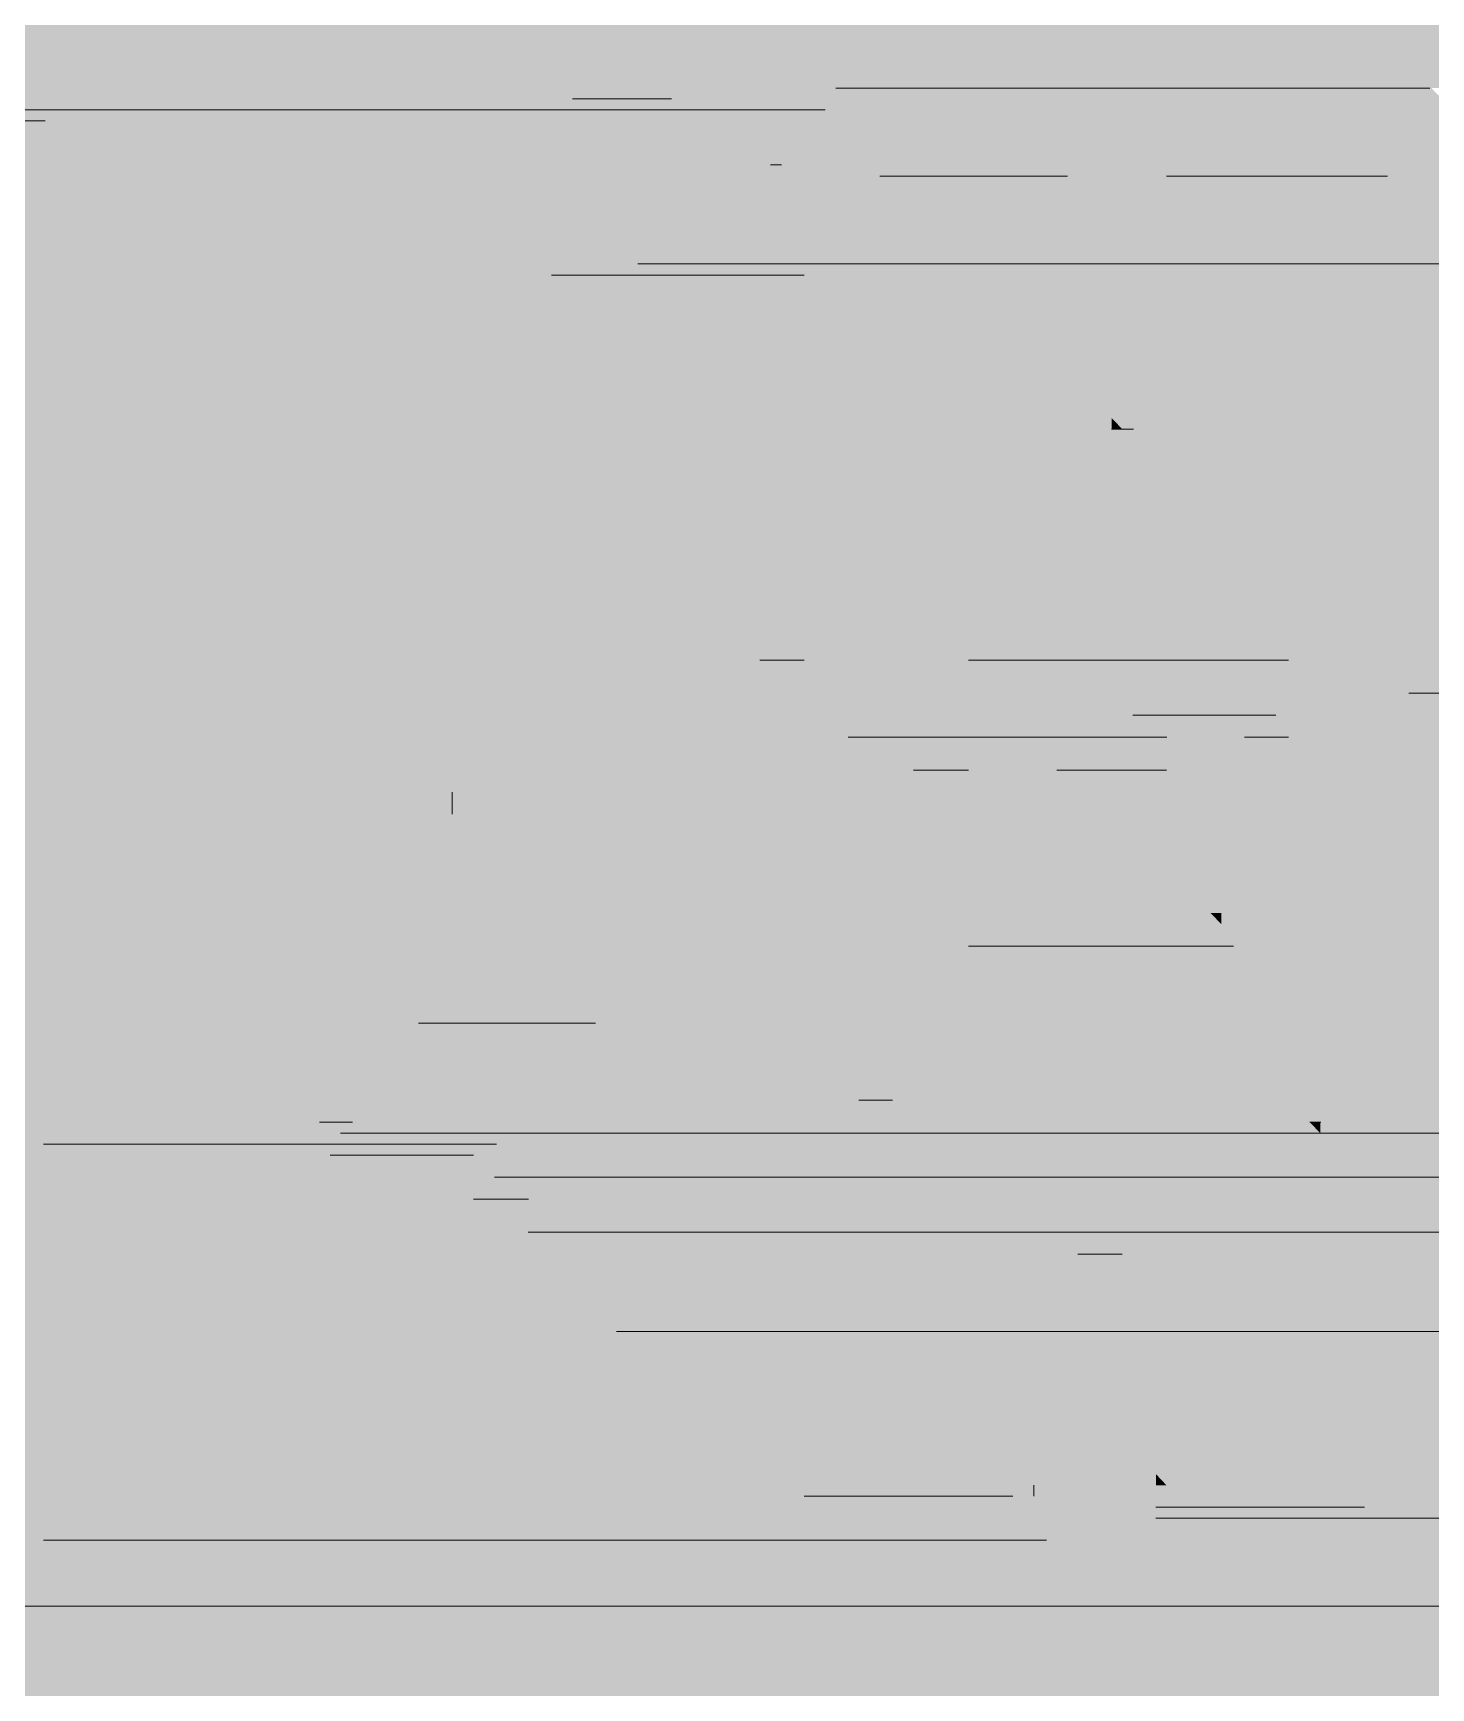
# Model space of a CAD drawing. Header units: inches. Extents: x 0.9 to 46, y 0.8 to 32.4.
# Drawn here: x 43.8892 to 44.1009, y 9.3791 to 9.6298 of the extents above; entities that cross this region are included whole.
import ezdxf

# ---------------------------------------------------------------- set-up
doc = ezdxf.new("R2010")
doc.units = ezdxf.units.IN
doc.header["$MEASUREMENT"] = 0
doc.layers.add('PDF_Geometry', color=7, linetype='Continuous')
doc.layers.add('PDF_Solid Fills', color=7, linetype='Continuous')

msp = doc.modelspace()

# ---------------------------------------------------------------- linework, layer by layer
at = {"layer": 'PDF_Geometry', "lineweight": 9}
for points in [[(44.01073, 9.62148), (44.10072, 9.62148)], [(44.01073, 9.62148), (44.10072, 9.62148)], [(43.97085, 9.61983), (43.98585, 9.61983)], [(43.97085, 9.61983), (43.98584, 9.61983)], [(43.62435, 9.61651), (43.60265, 9.61651), (43.89076, 9.61651)], [(43.62435, 9.61651), (43.89101, 9.61651)], [(43.86747, 9.61817), (43.97247, 9.61817)], [(43.86747, 9.61817), (43.97247, 9.61817)], [(43.97244, 9.61817), (43.98244, 9.61817)], [(43.97244, 9.61817), (43.98265, 9.61817)], [(43.98074, 9.61817), (44.00913, 9.61817)], [(43.98074, 9.61817), (44.00906, 9.61817)], [(44.00084, 9.60984), (44.00251, 9.60984)], [(44.01743, 9.60815), (44.04582, 9.60815)], [(44.01743, 9.60815), (44.04582, 9.60815)], [(44.07422, 9.60815), (44.06082, 9.60815), (44.09081, 9.60815)], [(44.07422, 9.60815), (44.09432, 9.60815), (44.09081, 9.60815)], [(43.98265, 9.59484), (43.98074, 9.59484), (44.1291, 9.59484)], [(43.98265, 9.59484), (44.12932, 9.59484)], [(43.96925, 9.59315), (43.96766, 9.59315), (44.00594, 9.59315)], [(43.96925, 9.59315), (44.00592, 9.59315)], [(44.05252, 9.56983), (44.05585, 9.56983)], [(44.05252, 9.56983), (44.05571, 9.56983)], [(43.99924, 9.53483), (44.00591, 9.53483)], [(43.99924, 9.53483), (44.00594, 9.53483)], [(44.03083, 9.53483), (44.04742, 9.53483)], [(44.03083, 9.53483), (44.05252, 9.53483), (44.04742, 9.53483)], [(44.05252, 9.53483), (44.07933, 9.53483)], [(44.05252, 9.53483), (44.07918, 9.53483)], [(44.10421, 9.52982), (44.09751, 9.52982), (44.10581, 9.52982)], [(44.05571, 9.5265), (44.06071, 9.5265)], [(44.05571, 9.5265), (44.06592, 9.5265), (44.06082, 9.5265)], [(44.06592, 9.5265), (44.07582, 9.5265)], [(44.06592, 9.5265), (44.07741, 9.5265), (44.07582, 9.5265)], [(44.01264, 9.52315), (44.03434, 9.52315)], [(44.01264, 9.52315), (44.03753, 9.52315), (44.03434, 9.52315)], [(44.03753, 9.52315), (44.06082, 9.52315)], [(44.03753, 9.52315), (44.06086, 9.52315)], [(44.07263, 9.52315), (44.07595, 9.52315)], [(44.07263, 9.52315), (44.07595, 9.52315)], [(44.07741, 9.52315), (44.07582, 9.52315), (44.07933, 9.52315)], [(44.02253, 9.51814), (44.03083, 9.51814)], [(44.02253, 9.51814), (44.03086, 9.51814)], [(44.04423, 9.51814), (44.04923, 9.51814)], [(44.04423, 9.51814), (44.05252, 9.51814), (44.04933, 9.51814)], [(44.05252, 9.51814), (44.06082, 9.51814)], [(44.05252, 9.51814), (44.06085, 9.51814)], [(43.95266, 9.5115), (43.95266, 9.51484)], [(44.03242, 9.4915), (44.03083, 9.4915), (44.05923, 9.4915)], [(44.03242, 9.4915), (44.06433, 9.4915), (44.05923, 9.4915)], [(44.06433, 9.4915), (44.071, 9.4915)], [(44.06433, 9.4915), (44.07071, 9.4915)], [(43.94756, 9.47982), (43.97244, 9.47982)], [(43.94756, 9.47982), (43.97435, 9.47982), (43.97244, 9.47982)], [(44.01424, 9.46815), (44.01758, 9.46815)], [(44.01424, 9.46815), (44.01934, 9.46815), (44.01743, 9.46815)], [(43.93256, 9.46483), (43.93756, 9.46483)], [(43.93256, 9.46483), (43.93756, 9.46483)], [(44.08252, 9.46483), (44.08419, 9.46483)], [(44.08252, 9.46483), (44.08419, 9.46483)], [(43.89076, 9.46151), (43.94242, 9.46151)], [(43.89076, 9.46151), (43.94245, 9.46151)], [(43.89076, 9.46151), (43.94575, 9.46151)], [(43.89076, 9.46151), (43.94596, 9.46151)], [(43.93575, 9.46317), (44.16574, 9.46317)], [(43.93575, 9.46317), (44.16574, 9.46317)], [(43.93766, 9.46151), (43.95266, 9.46151)], [(43.93766, 9.46151), (43.95425, 9.46151), (43.95266, 9.46151)], [(43.94245, 9.46151), (43.95266, 9.46151), (43.94596, 9.46151)], [(43.95266, 9.46151), (43.94596, 9.46151), (43.95904, 9.46151)], [(43.95425, 9.46151), (43.95266, 9.46151), (43.95904, 9.46151)], [(43.95266, 9.46151), (43.95933, 9.46151)], [(43.95425, 9.46151), (43.95904, 9.46151)], [(43.93415, 9.45982), (43.95075, 9.45982)], [(43.93415, 9.45982), (43.95585, 9.45982), (43.95075, 9.45982)], [(43.95904, 9.4565), (44.16737, 9.4565)], [(43.95904, 9.4565), (44.1693, 9.4565), (44.16738, 9.4565)], [(43.95585, 9.45315), (43.96415, 9.45315)], [(43.95585, 9.45315), (43.96418, 9.45315)], [(43.96415, 9.44817), (44.14081, 9.44817)], [(43.96415, 9.44817), (44.14081, 9.44817)], [(44.04742, 9.44482), (44.05409, 9.44482)], [(44.04742, 9.44482), (44.05409, 9.44482)], [(43.97755, 9.43314), (44.13421, 9.43314)], [(43.97755, 9.43314), (44.13421, 9.43314)], [(44.04072, 9.40816), (44.04072, 9.40983)], [(44.00594, 9.40816), (44.03594, 9.40816)], [(44.00594, 9.40816), (44.03753, 9.40816), (44.03593, 9.40816)], [(44.05923, 9.4065), (44.07256, 9.4065)], [(44.05923, 9.4065), (44.07263, 9.4065)], [(44.06912, 9.4065), (44.08571, 9.4065)], [(44.06912, 9.4065), (44.09081, 9.4065), (44.08571, 9.4065)], [(44.05923, 9.40484), (44.20755, 9.40484)], [(44.05923, 9.40484), (44.20755, 9.40484)], [(43.89076, 9.40149), (44.02242, 9.40149)], [(43.89076, 9.40149), (44.02253, 9.40149)], [(44.01934, 9.40149), (44.02413, 9.40149), (44.02253, 9.40149)], [(44.02413, 9.40149), (44.02253, 9.40149), (44.04263, 9.40149)], [(44.02572, 9.40149), (44.02413, 9.40149), (44.04263, 9.40149)], [(44.02413, 9.40149), (44.04246, 9.40149)], [(44.02572, 9.40149), (44.0424, 9.40149)], [(43.60425, 9.39151), (43.60265, 9.39151), (44.04742, 9.39151)], [(43.60425, 9.39151), (44.04757, 9.39151)], [(44.04742, 9.39151), (44.05575, 9.39151)], [(44.04742, 9.39151), (44.05575, 9.39151)], [(44.05571, 9.39151), (44.49571, 9.39151)], [(44.05571, 9.39151), (44.49601, 9.39151)]]:
    msp.add_lwpolyline(points, close=True, dxfattribs=at)
at = {"layer": 'PDF_Solid Fills', "color": 251, "lineweight": 9, "true_color": 0x4d4d4d, "transparency": 33554559}
for points in [[(43.85407, 9.63147), (43.85918, 9.62815), (44.23917, 9.62815)], [(43.85407, 9.63147), (44.24428, 9.63147), (44.23917, 9.62815)], [(43.85918, 9.62815), (43.86268, 9.62483), (44.01743, 9.62483)], [(43.85918, 9.62815), (44.02923, 9.62815), (44.01743, 9.62483)], [(44.02923, 9.62815), (44.07741, 9.62815), (44.05412, 9.62649)], [(44.07741, 9.62815), (44.07933, 9.62649), (44.23917, 9.62649)], [(44.07741, 9.62815), (44.23917, 9.62815), (44.23917, 9.62649)], [(44.07933, 9.62649), (44.09241, 9.62483), (44.23598, 9.62483)], [(44.07933, 9.62649), (44.23917, 9.62649), (44.23598, 9.62483)], [(43.86268, 9.62483), (43.86428, 9.62148), (44.01073, 9.62148)], [(43.86268, 9.62483), (44.01743, 9.62483), (44.01073, 9.62148)], [(44.09241, 9.62483), (44.10102, 9.62148), (44.23407, 9.62148)], [(44.09241, 9.62483), (44.23598, 9.62483), (44.23407, 9.62148)], [(43.86428, 9.62148), (43.86588, 9.61983), (44.00913, 9.61983)], [(43.86428, 9.62148), (44.01073, 9.62148), (44.00913, 9.61983)], [(43.86588, 9.61983), (43.86747, 9.61817), (43.97244, 9.61817)], [(43.86588, 9.61983), (43.97435, 9.61983), (43.97244, 9.61817)], [(43.97435, 9.61983), (43.98074, 9.61817), (44.00913, 9.61817)], [(43.97435, 9.61983), (44.00913, 9.61983), (44.00913, 9.61817)], [(43.89076, 9.61817), (43.89076, 9.60815), (43.97435, 9.60815)], [(43.89076, 9.61817), (43.97244, 9.61817), (43.97435, 9.60815)], [(43.98265, 9.61817), (43.98935, 9.61482), (44.00594, 9.61482)], [(43.98265, 9.61817), (44.00913, 9.61817), (44.00594, 9.61482)], [(43.98935, 9.61482), (44.00084, 9.60984), (44.00243, 9.60984)], [(43.98935, 9.61482), (44.00594, 9.61482), (44.00243, 9.60984)], [(43.89076, 9.60815), (43.89076, 9.59816), (43.98074, 9.59816)], [(43.89076, 9.60815), (43.97435, 9.60815), (43.98074, 9.59816)], [(43.89076, 9.59816), (43.89076, 9.59484), (43.98265, 9.59484)], [(43.89076, 9.59816), (43.98074, 9.59816), (43.98265, 9.59484)], [(43.89076, 9.59484), (43.89076, 9.58648), (43.96415, 9.58648)], [(43.89076, 9.59484), (43.98265, 9.59484), (43.96415, 9.58648)], [(43.89076, 9.58648), (43.89076, 9.58151), (43.95904, 9.58151)], [(43.89076, 9.58648), (43.96415, 9.58648), (43.95904, 9.58151)], [(43.89076, 9.58151), (43.89076, 9.56316), (43.95075, 9.56316)], [(43.89076, 9.58151), (43.95904, 9.58151), (43.95075, 9.56316)], [(43.89076, 9.56316), (43.89076, 9.54316), (43.94404, 9.54316)], [(43.89076, 9.56316), (43.95075, 9.56316), (43.94404, 9.54316)], [(43.89076, 9.54316), (43.89076, 9.53148), (43.94085, 9.53148)], [(43.89076, 9.54316), (43.94404, 9.54316), (43.94085, 9.53148)], [(43.89076, 9.53148), (43.89076, 9.50816), (43.93766, 9.50816)], [(43.89076, 9.53148), (43.94085, 9.53148), (43.93766, 9.50816)], [(43.89076, 9.50816), (43.89076, 9.49983), (43.93766, 9.49983)], [(43.89076, 9.50816), (43.93766, 9.50816), (43.93766, 9.49983)], [(43.89076, 9.49983), (43.89076, 9.49316), (43.94085, 9.49316)], [(43.89076, 9.49983), (43.93766, 9.49983), (43.94085, 9.49316)], [(43.89076, 9.49316), (43.89076, 9.48649), (43.94596, 9.48649)], [(43.89076, 9.49316), (43.94085, 9.49316), (43.94596, 9.48649)], [(43.89076, 9.48649), (43.89076, 9.48483), (43.94756, 9.48483)], [(43.89076, 9.48649), (43.94596, 9.48649), (43.94756, 9.48483)], [(43.89076, 9.48483), (43.89076, 9.47481), (43.94085, 9.47481)], [(43.89076, 9.48483), (43.94756, 9.48483), (43.94085, 9.47481)], [(43.89076, 9.47481), (43.89076, 9.46815), (43.93575, 9.46815)], [(43.89076, 9.47481), (43.94085, 9.47481), (43.93575, 9.46815)], [(43.89076, 9.46815), (43.89076, 9.46317), (43.93575, 9.46317)], [(43.89076, 9.46815), (43.93575, 9.46815), (43.93575, 9.46317)], [(43.89076, 9.46317), (43.89076, 9.46151), (43.93766, 9.46151)], [(43.89076, 9.46317), (43.93575, 9.46317), (43.93766, 9.46151)], [(43.89076, 9.46151), (43.89076, 9.45315), (43.95904, 9.45315)], [(43.89076, 9.46151), (43.95904, 9.46151), (43.95904, 9.45315)], [(43.95745, 9.46317), (43.95425, 9.46151), (43.95745, 9.46151)], [(43.89076, 9.45315), (43.89076, 9.44817), (43.96415, 9.44817)], [(43.89076, 9.45315), (43.95904, 9.45315), (43.96415, 9.44817)], [(43.89076, 9.44817), (43.89076, 9.43314), (43.97755, 9.43314)], [(43.89076, 9.44817), (43.96415, 9.44817), (43.97755, 9.43314)], [(43.89076, 9.43314), (43.89076, 9.42482), (43.98744, 9.42482)], [(43.89076, 9.43314), (43.97755, 9.43314), (43.98744, 9.42482)], [(43.89076, 9.42482), (43.89076, 9.41649), (43.99765, 9.41649)], [(43.89076, 9.42482), (43.98744, 9.42482), (43.99765, 9.41649)], [(43.89076, 9.41649), (43.89076, 9.40816), (44.00594, 9.40816)], [(43.89076, 9.41649), (43.99765, 9.41649), (44.00594, 9.40816)], [(44.05923, 9.41151), (44.05923, 9.40982), (44.06082, 9.40982)], [(44.10932, 9.41317), (44.09911, 9.40982), (44.20759, 9.40982)], [(44.04072, 9.40982), (44.03593, 9.40816), (44.04072, 9.40816)], [(44.05923, 9.40982), (44.05923, 9.4065), (44.06912, 9.4065)], [(44.05923, 9.40982), (44.06082, 9.40982), (44.06912, 9.4065)], [(44.09911, 9.40982), (44.08571, 9.4065), (44.20759, 9.4065)], [(44.09911, 9.40982), (44.20759, 9.40982), (44.20759, 9.4065)], [(43.89076, 9.40816), (43.89076, 9.40149), (44.01934, 9.40149)], [(43.89076, 9.40816), (44.00594, 9.40816), (44.01934, 9.40149)], [(44.03593, 9.40816), (44.03083, 9.40315), (44.04263, 9.40315)], [(44.03593, 9.40816), (44.04072, 9.40816), (44.04263, 9.40315)], [(44.05923, 9.4065), (44.05923, 9.40484), (44.07741, 9.40484)], [(44.05923, 9.4065), (44.07263, 9.4065), (44.07741, 9.40484)], [(44.08571, 9.4065), (44.07741, 9.40484), (44.20759, 9.40484)], [(44.08571, 9.4065), (44.20759, 9.4065), (44.20759, 9.40484)], [(44.05923, 9.40484), (44.05571, 9.39317), (44.20759, 9.39317)], [(44.05923, 9.40484), (44.20759, 9.40484), (44.20759, 9.39317)], [(43.89076, 9.40149), (43.89076, 9.39483), (44.04423, 9.39483)], [(43.89076, 9.40149), (44.04263, 9.40149), (44.04423, 9.39483)], [(44.03083, 9.40315), (44.02572, 9.40149), (44.04263, 9.40149)], [(44.03083, 9.40315), (44.04263, 9.40315), (44.04263, 9.40149)], [(43.63073, 9.39483), (43.60936, 9.39317), (43.89076, 9.39317)], [(43.63073, 9.39483), (43.86907, 9.39483), (43.89076, 9.39317)], [(43.89076, 9.39483), (43.89076, 9.39317), (44.04742, 9.39317)], [(43.89076, 9.39483), (44.04423, 9.39483), (44.04742, 9.39317)], [(43.55256, 9.39151), (43.55256, 9.3865), (44.05093, 9.3865)], [(43.55256, 9.39151), (44.04742, 9.39151), (44.05093, 9.3865)], [(43.60936, 9.39317), (43.60425, 9.39151), (44.04742, 9.39151)], [(43.60936, 9.39317), (44.04742, 9.39317), (44.04742, 9.39151)], [(44.05571, 9.39151), (44.05093, 9.3865), (44.54579, 9.3865)], [(44.05571, 9.39317), (44.05571, 9.39151), (44.4941, 9.39151)], [(44.05571, 9.39317), (44.48931, 9.39317), (44.4941, 9.39151)], [(44.05571, 9.39151), (44.54579, 9.39151), (44.54579, 9.3865)], [(43.55256, 9.3865), (43.55256, 9.35983), (44.54579, 9.35983)], [(43.55256, 9.3865), (44.54579, 9.3865), (44.54579, 9.35983)]]:
    msp.add_solid(points, dxfattribs=at)
at = {"layer": 'PDF_Solid Fills', "lineweight": 9, "transparency": 33554559}
for points in [[(44.01424, 9.62649), (44.01073, 9.62317), (44.02253, 9.62317)], [(44.02572, 9.62815), (44.01424, 9.62649), (44.08921, 9.62649)], [(44.01424, 9.62649), (44.03434, 9.62649), (44.02253, 9.62317)], [(44.02572, 9.62815), (44.07741, 9.62815), (44.08921, 9.62649)], [(44.08092, 9.62649), (44.08921, 9.62317), (44.09911, 9.62317)], [(44.08092, 9.62649), (44.08921, 9.62649), (44.09911, 9.62317)], [(43.86077, 9.62148), (43.86428, 9.61817), (43.89427, 9.61817)], [(43.86077, 9.62148), (43.89427, 9.62148), (43.89427, 9.61817)], [(43.97244, 9.62148), (43.97085, 9.61983), (43.98265, 9.61983)], [(43.97244, 9.62317), (43.97244, 9.62148), (43.97595, 9.62148)], [(43.97244, 9.62148), (43.97595, 9.62148), (43.98265, 9.61983)], [(44.01073, 9.62317), (44.00594, 9.61983), (44.01073, 9.61983)], [(44.01073, 9.62317), (44.02253, 9.62317), (44.01073, 9.61983)], [(44.08921, 9.62317), (44.10102, 9.61983), (44.10262, 9.61983)], [(44.08921, 9.62317), (44.09911, 9.62317), (44.10262, 9.61983)], [(43.97085, 9.61983), (43.97085, 9.61817), (43.98935, 9.61817)], [(43.97085, 9.61983), (43.98584, 9.61983), (43.98935, 9.61817)], [(44.00594, 9.61983), (44.00084, 9.61316), (44.00913, 9.61316)], [(44.00594, 9.61983), (44.01073, 9.61983), (44.00913, 9.61316)], [(43.86428, 9.61817), (43.86428, 9.61482), (43.89427, 9.61482)], [(43.86428, 9.61817), (43.89427, 9.61817), (43.89427, 9.61482)], [(43.97085, 9.61817), (43.97244, 9.60483), (43.97914, 9.60483)], [(43.97085, 9.61817), (43.97435, 9.61817), (43.97914, 9.60483)], [(43.97435, 9.61817), (43.97755, 9.61651), (43.99095, 9.61651)], [(43.97435, 9.61817), (43.98935, 9.61817), (43.99095, 9.61651)], [(43.97755, 9.61651), (43.98744, 9.61482), (43.99765, 9.61482)], [(43.97755, 9.61651), (43.99095, 9.61651), (43.99765, 9.61482)], [(43.88757, 9.61482), (43.88757, 9.39649), (43.89427, 9.39649)], [(43.88757, 9.61482), (43.89427, 9.61482), (43.89427, 9.39649)], [(43.98744, 9.61482), (43.98935, 9.61316), (44.00084, 9.61316)], [(43.98744, 9.61482), (43.99765, 9.61482), (44.00084, 9.61316)], [(43.98935, 9.61316), (43.99573, 9.60984), (44.00754, 9.60984)], [(43.98935, 9.61316), (44.00913, 9.61316), (44.00754, 9.60984)], [(44.01743, 9.6115), (44.01743, 9.60815), (44.03593, 9.60815)], [(44.01743, 9.6115), (44.02764, 9.6115), (44.03593, 9.60815)], [(43.99573, 9.60984), (43.99924, 9.60815), (44.00594, 9.60815)], [(43.99573, 9.60984), (44.00754, 9.60984), (44.00594, 9.60815)], [(44.08411, 9.60984), (44.07422, 9.60815), (44.09432, 9.60815)], [(44.08411, 9.60984), (44.09432, 9.60984), (44.09432, 9.60815)], [(43.99924, 9.60815), (43.99924, 9.60483), (44.00435, 9.60483)], [(43.99924, 9.60815), (44.00594, 9.60815), (44.00435, 9.60483)], [(44.02094, 9.60815), (44.02413, 9.60649), (44.05252, 9.60649)], [(44.02094, 9.60815), (44.04582, 9.60815), (44.05252, 9.60649)], [(44.02413, 9.60649), (44.03242, 9.60317), (44.08092, 9.60317)], [(44.02413, 9.60649), (44.08921, 9.60649), (44.08092, 9.60317)], [(44.06082, 9.60815), (44.05252, 9.60649), (44.08921, 9.60649)], [(44.06082, 9.60815), (44.09081, 9.60815), (44.08921, 9.60649)], [(43.97244, 9.60483), (43.97595, 9.59982), (43.98265, 9.59982)], [(43.97244, 9.60483), (43.97914, 9.60483), (43.98265, 9.59982)], [(43.99924, 9.60483), (43.99924, 9.60148), (44.00435, 9.60148)], [(43.99924, 9.60483), (44.00435, 9.60483), (44.00435, 9.60148)], [(43.99924, 9.60148), (43.99924, 9.5965), (44.00594, 9.5965)], [(43.99924, 9.60148), (44.00435, 9.60148), (44.00594, 9.5965)], [(44.03242, 9.60317), (44.04423, 9.60148), (44.06912, 9.60148)], [(44.03242, 9.60317), (44.08092, 9.60317), (44.06912, 9.60148)], [(44.04423, 9.60148), (44.06912, 9.60148), (44.05571, 9.59982)], [(43.97595, 9.59982), (43.97755, 9.5965), (43.98935, 9.5965)], [(43.97595, 9.59982), (43.98265, 9.59982), (43.98935, 9.5965)], [(43.97755, 9.5965), (43.96925, 9.59315), (43.99414, 9.59315)], [(43.97755, 9.5965), (43.98935, 9.5965), (43.99414, 9.59315)], [(43.99924, 9.5965), (43.99924, 9.59484), (44.00594, 9.59484)], [(43.99924, 9.5965), (44.00594, 9.5965), (44.00594, 9.59484)], [(43.99924, 9.59484), (43.99573, 9.59315), (44.00594, 9.59315)], [(43.99924, 9.59484), (44.00594, 9.59484), (44.00594, 9.59315)], [(43.96415, 9.59149), (43.95745, 9.58648), (43.97085, 9.58648)], [(43.96766, 9.59315), (43.96415, 9.59149), (43.97914, 9.59149)], [(43.96415, 9.59149), (43.97914, 9.59149), (43.97085, 9.58648)], [(43.96766, 9.59315), (43.98265, 9.59315), (43.97914, 9.59149)], [(43.98265, 9.59315), (43.99414, 9.58648), (44.00754, 9.58648)], [(43.98265, 9.59315), (44.00594, 9.59315), (44.00754, 9.58648)], [(43.95745, 9.58648), (43.95585, 9.58482), (43.96766, 9.58482)], [(43.95745, 9.58648), (43.97085, 9.58648), (43.96766, 9.58482)], [(43.99414, 9.58648), (43.99573, 9.58482), (44.00754, 9.58482)], [(43.99414, 9.58648), (44.00754, 9.58648), (44.00754, 9.58482)], [(43.95585, 9.58482), (43.95266, 9.57816), (43.96415, 9.57816)], [(43.95585, 9.58482), (43.96766, 9.58482), (43.96415, 9.57816)], [(43.99573, 9.58482), (44.01073, 9.56648), (44.01743, 9.56648)], [(43.99573, 9.58482), (44.00754, 9.58482), (44.01743, 9.56648)], [(43.97085, 9.58317), (43.96925, 9.57982), (43.97435, 9.57982)], [(43.97085, 9.58317), (43.97244, 9.58317), (43.97435, 9.57982)], [(44.10102, 9.58151), (44.09592, 9.5765), (44.10932, 9.5765)], [(43.96925, 9.57982), (43.96766, 9.57149), (43.97435, 9.57149)], [(43.96925, 9.57982), (43.97435, 9.57982), (43.97435, 9.57149)], [(43.95266, 9.57816), (43.94756, 9.56316), (43.95425, 9.56316)], [(43.95266, 9.57816), (43.96415, 9.57816), (43.95425, 9.56316)], [(44.09592, 9.5765), (44.08411, 9.56316), (44.09592, 9.56316)], [(44.09592, 9.5765), (44.10932, 9.5765), (44.09592, 9.56316)], [(43.96766, 9.57149), (43.96415, 9.55815), (43.97244, 9.55815)], [(43.96766, 9.57149), (43.97435, 9.57149), (43.97244, 9.55815)], [(44.05252, 9.57149), (44.05252, 9.56983), (44.05412, 9.56983)], [(44.05252, 9.56983), (44.05093, 9.55649), (44.05571, 9.55649)], [(44.05252, 9.56983), (44.05571, 9.56983), (44.05571, 9.55649)], [(44.01073, 9.56648), (44.02413, 9.54982), (44.03434, 9.54982)], [(44.01073, 9.56648), (44.01743, 9.56648), (44.03434, 9.54982)], [(43.94756, 9.5615), (43.94085, 9.53148), (43.94245, 9.53148)], [(43.94756, 9.5615), (43.95266, 9.5615), (43.94245, 9.53148)], [(43.94756, 9.56316), (43.94756, 9.5615), (43.95266, 9.5615)], [(43.94756, 9.56316), (43.95425, 9.56316), (43.95266, 9.5615)], [(44.08411, 9.56316), (44.06592, 9.5415), (44.08092, 9.5415)], [(44.08411, 9.56316), (44.09592, 9.56316), (44.08092, 9.5415)], [(43.96415, 9.55815), (43.96096, 9.53483), (43.96925, 9.53483)], [(43.96415, 9.55815), (43.97244, 9.55815), (43.96925, 9.53483)], [(44.05093, 9.55649), (44.04933, 9.53815), (44.05763, 9.53815)], [(44.05093, 9.55649), (44.05571, 9.55649), (44.05763, 9.53815)], [(44.02413, 9.54982), (44.02572, 9.54651), (44.03593, 9.54651)], [(44.02413, 9.54982), (44.03434, 9.54982), (44.03593, 9.54651)], [(44.02572, 9.54651), (44.03083, 9.53649), (44.04072, 9.53649)], [(44.02572, 9.54651), (44.03593, 9.54651), (44.04072, 9.53649)], [(44.06592, 9.5415), (44.06082, 9.53649), (44.07933, 9.53649)], [(44.06592, 9.5415), (44.08092, 9.5415), (44.07933, 9.53649)], [(44.03083, 9.53649), (44.03083, 9.53483), (44.07933, 9.53483)], [(44.03083, 9.53649), (44.07933, 9.53649), (44.07933, 9.53483)], [(44.04933, 9.53815), (44.04423, 9.53649), (44.06082, 9.53649)], [(44.04933, 9.53815), (44.05763, 9.53815), (44.06082, 9.53649)], [(43.96096, 9.53483), (43.95904, 9.53148), (43.96766, 9.53148)], [(43.96096, 9.53483), (43.96925, 9.53483), (43.96766, 9.53148)], [(43.99924, 9.53483), (44.00754, 9.5265), (44.01743, 9.5265)], [(43.99924, 9.53483), (44.00594, 9.53483), (44.01743, 9.5265)], [(44.03242, 9.53483), (44.03434, 9.53148), (44.04742, 9.53148)], [(44.03242, 9.53483), (44.04742, 9.53483), (44.04742, 9.53148)], [(44.05571, 9.53483), (44.05763, 9.52816), (44.07741, 9.52816)], [(44.05571, 9.53483), (44.07933, 9.53483), (44.07741, 9.52816)], [(43.94085, 9.53148), (43.93766, 9.52149), (43.94085, 9.52149)], [(43.94085, 9.53148), (43.94245, 9.53148), (43.94085, 9.52149)], [(43.95904, 9.53148), (43.95585, 9.52149), (43.96096, 9.52149)], [(43.95904, 9.53148), (43.96766, 9.53148), (43.96096, 9.52149)], [(44.03434, 9.53148), (44.03242, 9.52816), (44.04582, 9.52816)], [(44.03434, 9.53148), (44.04742, 9.53148), (44.04582, 9.52816)], [(44.09751, 9.52982), (44.09081, 9.52816), (44.10581, 9.52816)], [(44.09751, 9.52982), (44.10581, 9.52982), (44.10581, 9.52816)], [(44.00754, 9.5265), (44.01073, 9.52481), (44.02572, 9.52481)], [(44.00754, 9.5265), (44.01743, 9.5265), (44.02572, 9.52481)], [(44.03242, 9.52816), (44.03083, 9.5265), (44.04742, 9.5265)], [(44.03083, 9.5265), (44.03083, 9.52481), (44.04742, 9.52481)], [(44.03083, 9.5265), (44.04742, 9.5265), (44.04742, 9.52481)], [(44.03242, 9.52816), (44.04582, 9.52816), (44.04742, 9.5265)], [(44.05763, 9.52816), (44.05571, 9.5265), (44.07741, 9.5265)], [(44.05571, 9.5265), (44.05571, 9.52481), (44.06082, 9.52481)], [(44.05571, 9.5265), (44.06082, 9.5265), (44.06082, 9.52481)], [(44.05763, 9.52816), (44.07741, 9.52816), (44.07741, 9.5265)], [(44.07071, 9.5265), (44.07263, 9.52315), (44.07582, 9.52315)], [(44.07071, 9.5265), (44.07582, 9.5265), (44.07582, 9.52315)], [(44.08762, 9.5265), (44.07933, 9.52315), (44.09432, 9.52315)], [(44.09081, 9.52816), (44.08762, 9.5265), (44.10581, 9.5265)], [(44.08762, 9.5265), (44.10581, 9.5265), (44.09432, 9.52315)], [(44.09081, 9.52816), (44.10581, 9.52816), (44.10581, 9.5265)], [(44.01073, 9.52481), (44.01264, 9.52315), (44.02923, 9.52315)], [(44.01073, 9.52481), (44.02572, 9.52481), (44.02923, 9.52315)], [(44.03083, 9.52481), (44.02923, 9.52315), (44.05252, 9.52315)], [(44.03083, 9.52481), (44.04742, 9.52481), (44.05252, 9.52315)], [(44.05571, 9.52481), (44.05252, 9.52315), (44.06082, 9.52315)], [(44.05571, 9.52481), (44.06082, 9.52481), (44.06082, 9.52315)], [(43.93766, 9.52149), (43.93575, 9.50816), (43.93926, 9.50816)], [(43.93766, 9.52149), (43.94085, 9.52149), (43.93926, 9.50816)], [(43.95585, 9.52149), (43.95266, 9.51482), (43.95585, 9.51482)], [(43.95585, 9.52149), (43.96096, 9.52149), (43.95585, 9.51482)], [(44.01583, 9.52315), (44.02253, 9.51814), (44.03083, 9.51814)], [(44.01583, 9.52315), (44.03434, 9.52315), (44.03083, 9.51814)], [(44.04263, 9.52315), (44.04263, 9.52149), (44.06082, 9.52149)], [(44.04263, 9.52315), (44.06082, 9.52315), (44.06082, 9.52149)], [(44.04263, 9.52149), (44.04423, 9.51814), (44.06082, 9.51814)], [(44.04263, 9.52149), (44.06082, 9.52149), (44.06082, 9.51814)], [(44.07263, 9.52149), (44.07071, 9.51814), (44.07741, 9.51814)], [(44.07263, 9.52315), (44.07263, 9.52149), (44.08921, 9.52149)], [(44.07263, 9.52315), (44.09432, 9.52315), (44.08921, 9.52149)], [(44.07263, 9.52149), (44.08921, 9.52149), (44.07741, 9.51814)], [(44.02413, 9.51814), (44.02572, 9.51648), (44.03242, 9.51648)], [(44.02413, 9.51814), (44.03083, 9.51814), (44.03242, 9.51648)], [(44.02572, 9.51648), (44.02572, 9.51482), (44.03434, 9.51482)], [(44.02572, 9.51648), (44.03242, 9.51648), (44.03434, 9.51482)], [(44.04423, 9.51814), (44.04263, 9.51482), (44.04742, 9.51482)], [(44.04423, 9.51814), (44.04933, 9.51814), (44.04742, 9.51482)], [(44.05763, 9.51814), (44.05763, 9.51648), (44.06082, 9.51648)], [(44.05763, 9.51814), (44.06082, 9.51814), (44.06082, 9.51648)], [(44.05763, 9.51648), (44.05923, 9.51482), (44.06592, 9.51482)], [(44.05763, 9.51648), (44.06082, 9.51648), (44.06592, 9.51482)], [(44.07071, 9.51648), (44.06592, 9.51482), (44.07582, 9.51482)], [(44.07071, 9.51814), (44.07071, 9.51648), (44.07582, 9.51648)], [(44.07071, 9.51814), (44.07741, 9.51814), (44.07582, 9.51648)], [(44.07071, 9.51648), (44.07582, 9.51648), (44.07582, 9.51482)], [(43.95266, 9.51482), (43.95585, 9.51482), (43.95266, 9.5115)], [(44.02572, 9.51482), (44.02572, 9.51316), (44.03753, 9.51316)], [(44.02572, 9.51482), (44.03434, 9.51482), (44.03753, 9.51316)], [(44.04263, 9.51482), (44.03753, 9.51316), (44.04742, 9.51316)], [(44.04263, 9.51482), (44.04742, 9.51482), (44.04742, 9.51316)], [(44.05923, 9.51482), (44.05923, 9.51316), (44.07741, 9.51316)], [(44.05923, 9.51482), (44.07582, 9.51482), (44.07741, 9.51316)], [(44.02572, 9.51316), (44.01743, 9.50985), (44.04933, 9.50985)], [(44.02572, 9.51316), (44.04742, 9.51316), (44.04933, 9.50985)], [(44.05923, 9.51316), (44.05763, 9.50985), (44.08411, 9.50985)], [(44.05923, 9.51316), (44.07741, 9.51316), (44.08411, 9.50985)], [(44.01743, 9.50985), (44.01583, 9.50816), (44.05252, 9.50816)], [(44.01743, 9.50985), (44.04933, 9.50985), (44.05252, 9.50816)], [(44.05763, 9.50985), (44.05252, 9.50816), (44.08762, 9.50816)], [(44.05763, 9.50985), (44.08411, 9.50985), (44.08762, 9.50816)], [(43.93575, 9.50816), (43.93415, 9.50318), (43.93926, 9.50318)], [(43.93575, 9.50816), (43.93926, 9.50816), (43.93926, 9.50318)], [(44.01073, 9.5065), (44.00754, 9.50484), (44.03913, 9.50484)], [(44.01583, 9.50816), (44.01073, 9.5065), (44.05923, 9.5065)], [(44.01073, 9.5065), (44.04263, 9.5065), (44.03913, 9.50484)], [(44.01583, 9.50816), (44.06433, 9.50816), (44.05923, 9.5065)], [(44.04263, 9.5065), (44.04742, 9.50484), (44.05923, 9.50484)], [(44.04263, 9.5065), (44.05923, 9.5065), (44.05923, 9.50484)], [(44.06433, 9.50816), (44.06752, 9.5065), (44.09081, 9.5065)], [(44.06433, 9.50816), (44.08762, 9.50816), (44.09081, 9.5065)], [(44.06752, 9.5065), (44.06912, 9.50149), (44.09592, 9.50149)], [(44.06752, 9.5065), (44.09081, 9.5065), (44.09592, 9.50149)], [(44.00754, 9.50484), (44.00084, 9.50149), (44.03753, 9.50149)], [(44.00754, 9.50484), (44.03913, 9.50484), (44.03753, 9.50149)], [(44.04742, 9.50484), (44.04933, 9.50149), (44.05763, 9.50149)], [(44.04742, 9.50484), (44.05923, 9.50484), (44.05763, 9.50149)], [(43.93415, 9.50318), (43.93415, 9.50149), (43.94085, 9.50149)], [(43.93415, 9.50318), (43.93926, 9.50318), (43.94085, 9.50149)], [(43.93415, 9.50149), (43.93575, 9.49482), (43.94245, 9.49482)], [(43.93415, 9.50149), (43.94085, 9.50149), (43.94245, 9.49482)], [(44.00084, 9.50149), (43.99765, 9.49983), (44.03913, 9.49983)], [(44.00084, 9.50149), (44.03753, 9.50149), (44.03913, 9.49983)], [(44.04933, 9.50149), (44.04742, 9.49651), (44.05923, 9.49651)], [(44.04933, 9.50149), (44.05763, 9.50149), (44.05923, 9.49651)], [(44.06912, 9.50149), (44.06752, 9.49651), (44.06912, 9.49651)], [(44.06912, 9.50149), (44.07422, 9.50149), (44.06912, 9.49651)], [(44.07582, 9.50149), (44.08762, 9.49482), (44.10421, 9.49482)], [(44.07582, 9.50149), (44.09592, 9.50149), (44.10421, 9.49482)], [(43.99765, 9.49983), (43.99254, 9.49817), (44.02253, 9.49817)], [(43.99765, 9.49983), (44.03083, 9.49983), (44.02253, 9.49817)], [(44.03434, 9.49983), (44.03434, 9.49651), (44.03913, 9.49651)], [(44.03434, 9.49983), (44.03913, 9.49983), (44.03913, 9.49651)], [(43.99254, 9.49817), (43.97755, 9.4915), (43.99924, 9.4915)], [(43.99254, 9.49817), (44.02253, 9.49817), (43.99924, 9.4915)], [(44.03434, 9.49651), (44.03434, 9.49482), (44.04263, 9.49482)], [(44.03434, 9.49651), (44.03913, 9.49651), (44.04263, 9.49482)], [(44.04742, 9.49651), (44.04263, 9.49482), (44.06433, 9.49482)], [(44.04742, 9.49651), (44.05923, 9.49651), (44.06433, 9.49482)], [(44.06752, 9.49651), (44.06433, 9.49482), (44.06912, 9.49482)], [(44.06752, 9.49651), (44.06912, 9.49651), (44.06912, 9.49482)], [(43.93575, 9.49482), (43.93766, 9.48984), (43.94756, 9.48984)], [(43.93575, 9.49482), (43.94245, 9.49482), (43.94756, 9.48984)], [(44.03434, 9.49482), (44.03242, 9.4915), (44.06912, 9.4915)], [(44.03434, 9.49482), (44.06912, 9.49482), (44.06912, 9.4915)], [(44.08762, 9.49482), (44.09592, 9.4915), (44.11091, 9.4915)], [(44.08762, 9.49482), (44.10421, 9.49482), (44.11091, 9.4915)], [(43.97755, 9.4915), (43.96574, 9.48649), (43.98744, 9.48649)], [(43.97755, 9.4915), (43.99924, 9.4915), (43.98744, 9.48649)], [(44.03083, 9.4915), (44.02923, 9.48984), (44.04072, 9.48984)], [(44.03083, 9.4915), (44.04263, 9.4915), (44.04072, 9.48984)], [(44.04423, 9.4915), (44.04582, 9.4765), (44.05763, 9.4765)], [(44.04423, 9.4915), (44.05923, 9.4915), (44.05763, 9.4765)], [(44.06433, 9.4915), (44.07582, 9.4765), (44.07933, 9.4765)], [(44.06433, 9.4915), (44.07071, 9.4915), (44.07933, 9.4765)], [(44.09592, 9.4915), (44.1141, 9.48317), (44.12431, 9.48317)], [(44.09592, 9.4915), (44.11091, 9.4915), (44.12431, 9.48317)], [(43.93766, 9.48984), (43.94085, 9.48649), (43.95075, 9.48649)], [(43.93766, 9.48984), (43.94756, 9.48984), (43.95075, 9.48649)], [(44.02923, 9.48984), (44.02253, 9.47982), (44.03242, 9.47982)], [(44.02923, 9.48984), (44.04072, 9.48984), (44.03242, 9.47982)], [(43.94085, 9.48649), (43.94404, 9.48317), (43.96096, 9.48317)], [(43.94085, 9.48649), (43.95075, 9.48649), (43.96096, 9.48317)], [(43.96574, 9.48649), (43.96096, 9.48317), (43.98265, 9.48317)], [(43.96574, 9.48649), (43.98744, 9.48649), (43.98265, 9.48317)], [(43.94404, 9.48317), (43.94085, 9.47982), (43.97435, 9.47982)], [(43.94404, 9.48317), (43.98265, 9.48317), (43.97435, 9.47982)], [(43.94085, 9.47982), (43.93575, 9.4765), (43.94404, 9.4765)], [(43.94085, 9.47982), (43.94756, 9.47982), (43.94404, 9.4765)], [(43.95585, 9.47982), (43.95585, 9.47481), (43.96096, 9.47481)], [(43.95585, 9.47982), (43.97244, 9.47982), (43.96096, 9.47481)], [(44.02253, 9.47982), (44.01424, 9.46984), (44.02094, 9.46984)], [(44.02253, 9.47982), (44.03242, 9.47982), (44.02094, 9.46984)], [(43.93575, 9.4765), (43.93575, 9.47481), (43.94404, 9.47481)], [(43.93575, 9.4765), (43.94404, 9.4765), (43.94404, 9.47481)], [(44.04582, 9.4765), (44.04742, 9.44482), (44.05412, 9.44482)], [(44.04582, 9.4765), (44.05763, 9.4765), (44.05412, 9.44482)], [(44.07582, 9.4765), (44.08092, 9.46649), (44.08571, 9.46649)], [(44.07582, 9.4765), (44.07933, 9.4765), (44.08571, 9.46649)], [(43.93575, 9.47481), (43.93256, 9.46815), (43.93926, 9.46815)], [(43.93575, 9.47481), (43.94404, 9.47481), (43.93926, 9.46815)], [(43.95585, 9.47481), (43.95266, 9.46649), (43.95904, 9.46649)], [(43.95585, 9.47481), (43.96096, 9.47481), (43.95904, 9.46649)], [(44.01424, 9.46984), (44.01424, 9.46815), (44.01934, 9.46815)], [(44.01424, 9.46984), (44.02094, 9.46984), (44.01934, 9.46815)], [(43.93256, 9.46815), (43.93256, 9.46649), (43.93766, 9.46649)], [(43.93256, 9.46815), (43.93926, 9.46815), (43.93766, 9.46649)], [(43.93256, 9.46649), (43.93256, 9.46483), (43.93766, 9.46483)], [(43.93256, 9.46649), (43.93766, 9.46649), (43.93766, 9.46483)], [(43.95266, 9.46649), (43.95266, 9.46483), (43.95904, 9.46483)], [(43.95266, 9.46649), (43.95904, 9.46649), (43.95904, 9.46483)], [(43.96925, 9.46815), (43.96766, 9.46649), (43.97755, 9.46649)], [(43.96766, 9.46649), (43.96766, 9.46483), (43.97914, 9.46483)], [(43.96766, 9.46649), (43.97755, 9.46649), (43.97914, 9.46483)], [(43.96925, 9.46815), (43.97244, 9.46815), (43.97755, 9.46649)], [(44.01424, 9.46815), (44.01743, 9.46815), (44.01743, 9.46649)], [(44.08092, 9.46649), (44.08252, 9.46483), (44.08411, 9.46483)], [(44.08092, 9.46649), (44.08571, 9.46649), (44.08411, 9.46483)], [(43.93256, 9.46483), (43.93256, 9.46317), (43.93766, 9.46317)], [(43.93256, 9.46483), (43.93766, 9.46483), (43.93766, 9.46317)], [(43.95266, 9.46483), (43.95266, 9.46317), (43.96096, 9.46317)], [(43.95266, 9.46483), (43.95904, 9.46483), (43.96096, 9.46317)], [(43.96766, 9.46483), (43.97435, 9.45982), (43.98744, 9.45982)], [(43.96766, 9.46483), (43.97914, 9.46483), (43.98744, 9.45982)], [(44.08252, 9.46483), (44.08411, 9.46483), (44.08411, 9.46317)], [(43.93256, 9.46317), (43.93256, 9.46151), (43.96096, 9.46151)], [(43.93256, 9.46317), (43.96096, 9.46317), (43.96096, 9.46151)], [(43.93256, 9.46151), (43.93415, 9.45982), (43.96096, 9.45982)], [(43.93256, 9.46151), (43.96096, 9.46151), (43.96096, 9.45982)], [(43.93575, 9.45982), (43.95075, 9.45982), (43.94756, 9.45816)], [(43.95585, 9.45982), (43.95585, 9.4565), (43.96255, 9.4565)], [(43.95585, 9.45982), (43.96096, 9.45982), (43.96255, 9.4565)], [(43.97435, 9.45982), (43.99095, 9.44482), (44.00243, 9.44482)], [(43.97435, 9.45982), (43.98744, 9.45982), (44.00243, 9.44482)], [(43.95585, 9.4565), (43.95585, 9.45315), (43.96415, 9.45315)], [(43.95585, 9.4565), (43.96255, 9.4565), (43.96415, 9.45315)], [(43.95745, 9.45315), (43.97435, 9.43149), (43.98425, 9.43149)], [(43.95745, 9.45315), (43.96415, 9.45315), (43.98425, 9.43149)], [(44.10262, 9.44817), (44.08092, 9.43314), (44.09592, 9.43314)], [(44.10262, 9.44817), (44.11251, 9.44817), (44.09592, 9.43314)], [(43.99095, 9.44482), (43.99765, 9.43981), (44.00754, 9.43981)], [(43.99095, 9.44482), (44.00243, 9.44482), (44.00754, 9.43981)], [(44.04742, 9.44482), (44.04582, 9.43815), (44.05252, 9.43815)], [(44.04742, 9.44482), (44.05412, 9.44482), (44.05252, 9.43815)], [(43.99765, 9.43981), (44.00754, 9.43149), (44.01424, 9.43149)], [(43.99765, 9.43981), (44.00754, 9.43981), (44.01424, 9.43149)], [(44.04582, 9.43815), (44.04263, 9.41818), (44.05923, 9.41818)], [(44.04582, 9.43815), (44.05252, 9.43815), (44.05923, 9.41818)], [(43.97435, 9.43149), (43.97595, 9.42983), (43.98584, 9.42983)], [(43.97435, 9.43149), (43.98425, 9.43149), (43.98584, 9.42983)], [(44.00754, 9.43149), (44.01264, 9.42482), (44.01743, 9.42482)], [(44.00754, 9.43149), (44.01424, 9.43149), (44.01743, 9.42482)], [(44.07741, 9.43149), (44.06912, 9.41818), (44.07263, 9.41818)], [(44.07741, 9.43149), (44.09241, 9.43149), (44.07263, 9.41818)], [(44.08092, 9.43314), (44.07741, 9.43149), (44.09241, 9.43149)], [(44.08092, 9.43314), (44.09592, 9.43314), (44.09241, 9.43149)], [(43.97595, 9.42983), (44.00084, 9.40982), (44.00754, 9.40982)], [(43.97595, 9.42983), (43.98584, 9.42983), (44.00754, 9.40982)], [(44.01264, 9.42482), (44.01424, 9.4215), (44.01934, 9.4215)], [(44.01264, 9.42482), (44.01743, 9.42482), (44.01934, 9.4215)], [(44.01424, 9.4215), (44.01743, 9.41649), (44.02253, 9.41649)], [(44.01424, 9.4215), (44.01934, 9.4215), (44.02253, 9.41649)], [(44.11921, 9.42316), (44.09751, 9.40982), (44.10932, 9.40982)], [(44.01743, 9.41649), (44.01743, 9.41317), (44.02094, 9.41317)], [(44.01743, 9.41649), (44.02253, 9.41649), (44.02094, 9.41317)], [(44.04263, 9.41818), (44.04072, 9.41317), (44.04582, 9.41317)], [(44.04263, 9.41818), (44.04933, 9.41818), (44.04582, 9.41317)], [(44.05093, 9.41818), (44.05252, 9.41317), (44.06082, 9.41317)], [(44.05093, 9.41818), (44.05923, 9.41818), (44.06082, 9.41317)], [(44.06912, 9.41818), (44.07263, 9.41818), (44.07071, 9.41649)], [(44.03753, 9.41151), (44.02572, 9.4065), (44.04263, 9.4065)], [(44.04072, 9.41317), (44.03753, 9.41151), (44.04423, 9.41151)], [(44.03753, 9.41151), (44.04423, 9.41151), (44.04263, 9.4065)], [(44.04072, 9.41317), (44.04582, 9.41317), (44.04423, 9.41151)], [(44.05252, 9.41317), (44.05571, 9.4065), (44.07741, 9.4065)], [(44.05252, 9.41317), (44.06082, 9.41317), (44.07741, 9.4065)], [(44.00084, 9.40982), (44.00435, 9.4065), (44.01583, 9.4065)], [(44.00084, 9.40982), (44.00754, 9.40982), (44.01583, 9.4065)], [(44.09751, 9.40982), (44.07741, 9.4065), (44.09241, 9.4065)], [(44.09751, 9.40982), (44.10932, 9.40982), (44.09241, 9.4065)], [(44.00435, 9.4065), (44.00913, 9.40315), (44.02253, 9.40315)], [(44.00435, 9.4065), (44.01583, 9.4065), (44.02253, 9.40315)], [(44.02572, 9.4065), (44.02413, 9.40484), (44.03593, 9.40484)], [(44.02572, 9.4065), (44.03753, 9.4065), (44.03593, 9.40484)], [(44.03913, 9.4065), (44.04263, 9.39317), (44.04933, 9.39317)], [(44.03913, 9.4065), (44.04263, 9.4065), (44.04933, 9.39317)], [(44.05571, 9.4065), (44.05763, 9.40484), (44.06082, 9.40484)], [(44.05571, 9.4065), (44.06082, 9.4065), (44.06082, 9.40484)], [(44.06082, 9.4065), (44.06912, 9.40484), (44.08762, 9.40484)], [(44.06082, 9.4065), (44.09241, 9.4065), (44.08762, 9.40484)], [(44.02413, 9.40484), (44.02253, 9.40315), (44.03434, 9.40315)], [(44.02413, 9.40484), (44.03593, 9.40484), (44.03434, 9.40315)], [(44.05763, 9.40484), (44.05571, 9.40315), (44.06082, 9.40315)], [(44.05763, 9.40484), (44.06082, 9.40484), (44.06082, 9.40315)], [(44.06912, 9.40484), (44.07582, 9.40315), (44.08411, 9.40315)], [(44.06912, 9.40484), (44.08762, 9.40484), (44.08411, 9.40315)], [(44.00913, 9.40315), (44.01264, 9.40149), (44.03434, 9.40149)], [(44.00913, 9.40315), (44.03434, 9.40315), (44.03434, 9.40149)], [(44.01264, 9.40149), (44.01424, 9.39983), (44.03083, 9.39983)], [(44.01264, 9.40149), (44.03434, 9.40149), (44.03083, 9.39983)], [(44.05571, 9.40315), (44.05571, 9.39818), (44.06082, 9.39818)], [(44.05571, 9.40315), (44.06082, 9.40315), (44.06082, 9.39818)], [(44.01424, 9.39983), (44.02253, 9.39818), (44.02923, 9.39818)], [(44.01424, 9.39983), (44.03083, 9.39983), (44.02923, 9.39818)], [(43.83078, 9.39649), (43.84099, 9.39483), (43.89427, 9.39483)], [(43.83078, 9.39649), (43.89427, 9.39649), (43.89427, 9.39483)], [(44.05571, 9.39818), (44.05252, 9.39151), (44.05763, 9.39151)], [(44.05571, 9.39818), (44.06082, 9.39818), (44.05763, 9.39151)], [(43.84099, 9.39483), (43.89427, 9.39483), (43.89427, 9.38816)], [(44.04263, 9.39317), (44.04423, 9.39151), (44.05093, 9.39151)], [(44.04263, 9.39317), (44.04933, 9.39317), (44.05093, 9.39151)], [(44.04423, 9.39151), (44.04423, 9.38982), (44.05093, 9.38982)], [(44.04423, 9.39151), (44.05093, 9.39151), (44.05093, 9.38982)], [(44.05252, 9.39151), (44.05093, 9.38982), (44.05763, 9.38982)], [(44.05252, 9.39151), (44.05763, 9.39151), (44.05763, 9.38982)], [(44.04423, 9.38982), (44.05763, 9.38982), (44.05093, 9.38315)]]:
    msp.add_solid(points, dxfattribs=at)
at = {"layer": 'PDF_Solid Fills', "color": 9, "lineweight": 9, "true_color": 0xc0c0c0, "transparency": 33554559}
for points in [[(44.02764, 9.62649), (44.01743, 9.62483), (44.09241, 9.62483)], [(44.02923, 9.62815), (44.02764, 9.62649), (44.05412, 9.62649)], [(44.02764, 9.62649), (44.07933, 9.62649), (44.09241, 9.62483)], [(44.07741, 9.62815), (44.05412, 9.62649), (44.07933, 9.62649)], [(44.01743, 9.62483), (44.01073, 9.62148), (44.10102, 9.62148)], [(44.01743, 9.62483), (44.09241, 9.62483), (44.10102, 9.62148)], [(44.01073, 9.62148), (44.00435, 9.6115), (44.1074, 9.6115)], [(44.01073, 9.62148), (44.10102, 9.62148), (44.1074, 9.6115)], [(43.97435, 9.61983), (43.97244, 9.61817), (43.98074, 9.61817)], [(43.60265, 9.61651), (43.60265, 9.40816), (43.89076, 9.40816)], [(43.60265, 9.61651), (43.89076, 9.61651), (43.89076, 9.40816)], [(43.62435, 9.61817), (43.62435, 9.61651), (43.89076, 9.61651)], [(43.62435, 9.61817), (43.89076, 9.61817), (43.89076, 9.61651)], [(43.97244, 9.61817), (43.97435, 9.61482), (43.98935, 9.61482)], [(43.97244, 9.61817), (43.98265, 9.61817), (43.98935, 9.61482)], [(43.97435, 9.61482), (43.97435, 9.60984), (44.00243, 9.60984)], [(43.97435, 9.61482), (43.98935, 9.61482), (44.00243, 9.60984)], [(44.00435, 9.6115), (44.00243, 9.60984), (44.1074, 9.60984)], [(44.00435, 9.6115), (44.1074, 9.6115), (44.1074, 9.60984)], [(43.97435, 9.60984), (43.97435, 9.60815), (44.10932, 9.60815)], [(43.97435, 9.60984), (44.1074, 9.60984), (44.10932, 9.60815)], [(43.97435, 9.60815), (43.97755, 9.60317), (44.11091, 9.60317)], [(43.97435, 9.60815), (44.10932, 9.60815), (44.11091, 9.60317)], [(43.97755, 9.60317), (43.97914, 9.60148), (44.13101, 9.60148)], [(43.97755, 9.60317), (44.13261, 9.60317), (44.13101, 9.60148)], [(43.97914, 9.60148), (43.98074, 9.59816), (44.13101, 9.59816)], [(43.97914, 9.60148), (44.13101, 9.60148), (44.13101, 9.59816)], [(43.98074, 9.59816), (43.98265, 9.59484), (44.1291, 9.59484)], [(43.98074, 9.59816), (44.13101, 9.59816), (44.1291, 9.59484)], [(43.98074, 9.59484), (43.97085, 9.58983), (44.12591, 9.58983)], [(43.98074, 9.59484), (44.1291, 9.59484), (44.12591, 9.58983)], [(43.97085, 9.58983), (43.96766, 9.58817), (44.13261, 9.58817)], [(43.97085, 9.58983), (44.12591, 9.58983), (44.13261, 9.58817)], [(43.96415, 9.58648), (43.96255, 9.58317), (44.1409, 9.58317)], [(43.96766, 9.58817), (43.96415, 9.58648), (44.1358, 9.58648)], [(43.96415, 9.58648), (44.1358, 9.58648), (44.1409, 9.58317)], [(43.96766, 9.58817), (44.13261, 9.58817), (44.1358, 9.58648)], [(43.95904, 9.58151), (43.95745, 9.5765), (44.14601, 9.5765)], [(43.96255, 9.58317), (43.95904, 9.58151), (44.1425, 9.58151)], [(43.95904, 9.58151), (44.1425, 9.58151), (44.14601, 9.5765)], [(43.96255, 9.58317), (44.1409, 9.58317), (44.1425, 9.58151)], [(43.95745, 9.5765), (43.95075, 9.56482), (44.15239, 9.56482)], [(43.95745, 9.5765), (44.14601, 9.5765), (44.15239, 9.56482)], [(43.95075, 9.56482), (43.95075, 9.56316), (44.15239, 9.56316)], [(43.95075, 9.56482), (44.15239, 9.56482), (44.15239, 9.56316)], [(43.95075, 9.56316), (43.94596, 9.54651), (44.15749, 9.54651)], [(43.95075, 9.56316), (44.15239, 9.56316), (44.15749, 9.54651)], [(43.94596, 9.54651), (43.94404, 9.54316), (44.15749, 9.54316)], [(43.94596, 9.54651), (44.15749, 9.54651), (44.15749, 9.54316)], [(43.94404, 9.54316), (43.94085, 9.53148), (44.161, 9.53148)], [(43.94404, 9.54316), (44.15749, 9.54316), (44.161, 9.53148)], [(43.94085, 9.53148), (43.93926, 9.52481), (44.1626, 9.52481)], [(43.94085, 9.53148), (44.161, 9.53148), (44.1626, 9.52481)], [(43.93926, 9.52481), (43.93766, 9.50985), (44.16419, 9.50985)], [(43.93926, 9.52481), (44.1626, 9.52481), (44.16419, 9.50985)], [(43.93766, 9.50985), (43.93766, 9.50816), (44.16419, 9.50816)], [(43.93766, 9.50985), (44.16419, 9.50985), (44.16419, 9.50816)], [(43.93766, 9.50816), (43.93766, 9.50149), (44.16419, 9.50149)], [(43.93766, 9.50816), (44.16419, 9.50816), (44.16419, 9.50149)], [(43.93766, 9.50149), (43.93766, 9.49983), (44.16419, 9.49983)], [(43.93766, 9.50149), (44.16419, 9.50149), (44.16419, 9.49983)], [(43.93766, 9.49983), (43.94085, 9.49316), (44.16419, 9.49316)], [(43.93766, 9.49983), (44.16419, 9.49983), (44.16419, 9.49316)], [(43.94085, 9.49316), (43.94245, 9.48984), (44.16419, 9.48984)], [(43.94085, 9.49316), (44.16419, 9.49316), (44.16419, 9.48984)], [(43.94245, 9.48984), (43.94596, 9.48649), (44.1626, 9.48649)], [(43.94245, 9.48984), (44.16419, 9.48984), (44.1626, 9.48649)], [(43.94596, 9.48649), (43.94756, 9.48483), (44.161, 9.48483)], [(43.94596, 9.48649), (44.1626, 9.48649), (44.161, 9.48483)], [(43.94756, 9.48483), (43.94596, 9.48148), (44.15909, 9.48148)], [(43.94756, 9.48483), (44.161, 9.48483), (44.15909, 9.48148)], [(43.94596, 9.48148), (43.94245, 9.4765), (44.1543, 9.4765)], [(43.94596, 9.48148), (44.15909, 9.48148), (44.1543, 9.4765)], [(43.94245, 9.4765), (43.94085, 9.47481), (44.1559, 9.47481)], [(43.94245, 9.4765), (44.1543, 9.4765), (44.1559, 9.47481)], [(43.94085, 9.47481), (43.93766, 9.46984), (44.1626, 9.46984)], [(43.94085, 9.47481), (44.1559, 9.47481), (44.1626, 9.46984)], [(43.93766, 9.46984), (43.93575, 9.46815), (44.1626, 9.46815)], [(43.93766, 9.46984), (44.1626, 9.46984), (44.1626, 9.46815)], [(43.93575, 9.46815), (43.93575, 9.46317), (44.16579, 9.46317)], [(43.93575, 9.46815), (44.1626, 9.46815), (44.16579, 9.46317)], [(43.93575, 9.46317), (43.93766, 9.46151), (43.95425, 9.46151)], [(43.93575, 9.46317), (43.95745, 9.46317), (43.95425, 9.46151)], [(43.95745, 9.46317), (43.95904, 9.4565), (44.1693, 9.4565)], [(43.95745, 9.46317), (44.16579, 9.46317), (44.1693, 9.4565)], [(43.95904, 9.4565), (43.95904, 9.45315), (44.1425, 9.45315)], [(43.95904, 9.4565), (44.1425, 9.4565), (44.1425, 9.45315)], [(43.95904, 9.45315), (43.96415, 9.44817), (44.1409, 9.44817)], [(43.95904, 9.45315), (44.1425, 9.45315), (44.1409, 9.44817)], [(43.96415, 9.44817), (43.97244, 9.43981), (44.13739, 9.43981)], [(43.96415, 9.44817), (44.1409, 9.44817), (44.13739, 9.43981)], [(43.97244, 9.43981), (43.97755, 9.43314), (44.1342, 9.43314)], [(43.97244, 9.43981), (44.13739, 9.43981), (44.1342, 9.43314)], [(43.97755, 9.43314), (43.98744, 9.42482), (44.1224, 9.42482)], [(43.97755, 9.43314), (44.1342, 9.43314), (44.1224, 9.42482)], [(43.98744, 9.42482), (43.99095, 9.4215), (44.1208, 9.4215)], [(43.98744, 9.42482), (44.1224, 9.42482), (44.1208, 9.4215)], [(43.99095, 9.4215), (43.99765, 9.41649), (44.11251, 9.41649)], [(43.99095, 9.4215), (44.1208, 9.4215), (44.11251, 9.41649)], [(43.99765, 9.41649), (43.99924, 9.41317), (44.10932, 9.41317)], [(43.99765, 9.41649), (44.11251, 9.41649), (44.10932, 9.41317)], [(43.99924, 9.41317), (44.00243, 9.41151), (44.10262, 9.41151)], [(43.99924, 9.41317), (44.10932, 9.41317), (44.10262, 9.41151)], [(44.00243, 9.41151), (44.00435, 9.40982), (44.05923, 9.40982)], [(44.00243, 9.41151), (44.05923, 9.41151), (44.05923, 9.40982)], [(44.05923, 9.41151), (44.06242, 9.40982), (44.09911, 9.40982)], [(44.05923, 9.41151), (44.10262, 9.41151), (44.09911, 9.40982)], [(44.00435, 9.40982), (44.00594, 9.40816), (44.03753, 9.40816)], [(44.00435, 9.40982), (44.04072, 9.40982), (44.03753, 9.40816)], [(44.04072, 9.40982), (44.04263, 9.40484), (44.05923, 9.40484)], [(44.04072, 9.40982), (44.05923, 9.40982), (44.05923, 9.40484)], [(44.06242, 9.40982), (44.06912, 9.4065), (44.09081, 9.4065)], [(44.06242, 9.40982), (44.09911, 9.40982), (44.09081, 9.4065)], [(43.76761, 9.40816), (43.86907, 9.39483), (43.89076, 9.39483)], [(43.76761, 9.40816), (43.89076, 9.40816), (43.89076, 9.39483)], [(44.00594, 9.40816), (44.01583, 9.40315), (44.03083, 9.40315)], [(44.00594, 9.40816), (44.03593, 9.40816), (44.03083, 9.40315)], [(44.07263, 9.4065), (44.08571, 9.4065), (44.07741, 9.40484)], [(44.04263, 9.40484), (44.04263, 9.40149), (44.05923, 9.40149)], [(44.04263, 9.40484), (44.05923, 9.40484), (44.05923, 9.40149)], [(44.01583, 9.40315), (44.01934, 9.40149), (44.02413, 9.40149)], [(44.01583, 9.40315), (44.03083, 9.40315), (44.02413, 9.40149)], [(44.04263, 9.40149), (44.04423, 9.39483), (44.05763, 9.39483)], [(44.04263, 9.40149), (44.05923, 9.40149), (44.05763, 9.39483)], [(43.86907, 9.39483), (43.89076, 9.39483), (43.89076, 9.39317)], [(44.04423, 9.39483), (44.04742, 9.39151), (44.05571, 9.39151)], [(44.04423, 9.39483), (44.05763, 9.39483), (44.05571, 9.39151)], [(44.04742, 9.39151), (44.05571, 9.39151), (44.05093, 9.3865)]]:
    msp.add_solid(points, dxfattribs=at)

doc.saveas('drawing.dxf')
